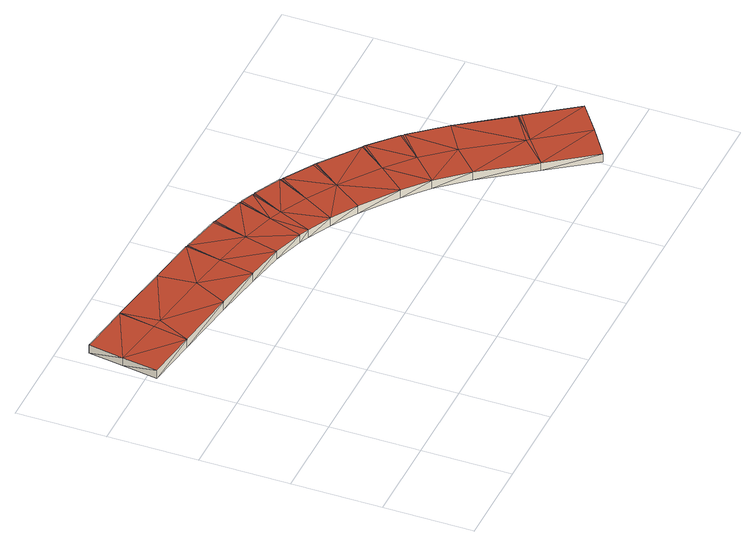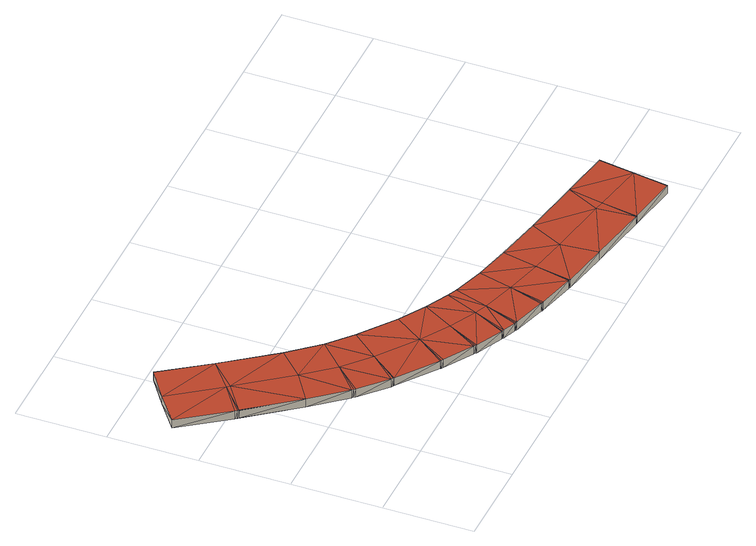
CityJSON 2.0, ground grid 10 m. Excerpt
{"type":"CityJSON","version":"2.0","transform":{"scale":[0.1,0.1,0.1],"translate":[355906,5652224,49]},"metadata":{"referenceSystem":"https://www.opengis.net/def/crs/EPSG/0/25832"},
"CityObjects":{
"building1":{"type":"Building","attributes":{"Geometrietyp2DReferenz":"2000","Gemeindeschluessel":"05315000","function":"53001_1800","roofType":"9999","measuredHeight":1},"geometry":[{"type":"MultiSurface","lod":"2","boundaries":[[[0,1,2]],[[1,3,2]],[[4,5,0]],[[5,1,0]],[[6,7,4]],[[7,5,4]],[[8,9,6]],[[9,7,6]],[[10,11,8]],[[11,9,8]],[[12,13,10]],[[13,11,10]],[[14,15,12]],[[15,13,12]],[[16,17,14]],[[17,15,14]],[[18,19,16]],[[19,17,16]],[[20,21,18]],[[21,19,18]],[[22,23,20]],[[23,21,20]],[[24,25,22]],[[25,23,22]],[[26,27,24]],[[27,25,24]],[[28,29,26]],[[29,27,26]],[[30,31,28]],[[31,29,28]],[[32,33,30]],[[33,31,30]],[[34,35,32]],[[35,33,32]],[[36,37,34]],[[37,35,34]],[[38,39,36]],[[39,37,36]],[[40,41,38]],[[41,39,38]],[[42,43,40]],[[43,41,40]],[[44,45,42]],[[45,43,42]],[[46,47,44]],[[47,45,44]],[[48,49,46]],[[49,47,46]],[[50,51,48]],[[51,49,48]],[[52,53,50]],[[53,51,50]],[[54,55,52]],[[55,53,52]],[[56,57,58]],[[58,59,54]],[[59,55,54]],[[57,59,58]],[[60,61,56]],[[61,57,56]],[[62,63,60]],[[63,61,60]],[[64,65,62]],[[65,63,62]],[[66,67,64]],[[67,65,64]],[[68,69,66]],[[69,67,66]],[[70,71,68]],[[71,69,68]],[[72,73,70]],[[73,71,70]],[[74,75,72]],[[75,73,72]],[[76,77,74]],[[77,75,74]],[[78,79,76]],[[79,77,76]],[[80,81,78]],[[81,79,78]],[[82,83,80]],[[83,81,80]],[[84,85,82]],[[85,83,82]],[[86,87,84]],[[87,85,84]],[[88,89,86]],[[89,87,86]],[[90,91,88]],[[91,89,88]],[[92,93,90]],[[93,91,90]],[[94,95,92]],[[95,93,92]],[[96,97,94]],[[97,95,94]],[[2,3,96]],[[3,97,96]],[[79,98,77]],[[77,98,99]],[[77,99,100]],[[77,100,75]],[[75,100,101]],[[75,101,73]],[[73,101,102]],[[102,101,61]],[[102,61,63]],[[73,102,69]],[[3,1,5]],[[3,5,103]],[[103,5,7]],[[103,7,104]],[[104,7,9]],[[104,9,105]],[[105,9,11]],[[105,11,106]],[[106,11,13]],[[106,13,15]],[[106,15,107]],[[107,15,17]],[[107,17,19]],[[107,19,21]],[[107,21,23]],[[107,23,108]],[[108,23,25]],[[108,25,27]],[[108,27,29]],[[108,29,109]],[[109,29,31]],[[109,31,33]],[[109,33,35]],[[109,35,110]],[[110,35,37]],[[110,37,39]],[[110,39,111]],[[111,39,41]],[[111,41,43]],[[111,43,45]],[[111,45,47]],[[111,47,98]],[[98,47,49]],[[98,49,51]],[[98,51,99]],[[99,51,53]],[[99,53,55]],[[99,55,59]],[[99,59,100]],[[100,59,57]],[[100,57,101]],[[101,57,61]],[[61,57,63]],[[63,57,65]],[[69,71,73]],[[63,65,102]],[[102,65,67]],[[102,67,69]],[[95,97,3]],[[95,3,103]],[[95,103,104]],[[95,104,93]],[[93,104,105]],[[93,105,91]],[[91,105,106]],[[91,106,89]],[[89,106,107]],[[89,107,87]],[[87,107,108]],[[87,108,85]],[[85,108,109]],[[85,109,83]],[[83,109,110]],[[83,110,111]],[[83,111,81]],[[81,111,79]],[[79,111,98]],[[2,4,0]],[[2,112,4]],[[112,6,4]],[[112,113,6]],[[113,8,6]],[[113,114,8]],[[114,10,8]],[[114,115,10]],[[115,12,10]],[[115,14,12]],[[115,116,14]],[[116,16,14]],[[116,18,16]],[[116,20,18]],[[116,22,20]],[[116,117,22]],[[117,24,22]],[[117,26,24]],[[117,28,26]],[[117,118,28]],[[118,30,28]],[[118,32,30]],[[118,34,32]],[[118,119,34]],[[119,36,34]],[[119,38,36]],[[119,120,38]],[[120,40,38]],[[120,42,40]],[[120,44,42]],[[120,46,44]],[[120,121,46]],[[121,48,46]],[[121,50,48]],[[122,58,54]],[[121,122,50]],[[122,52,50]],[[122,54,52]],[[122,123,58]],[[123,56,58]],[[123,124,56]],[[124,60,56]],[[60,62,56]],[[62,64,56]],[[62,125,64]],[[125,66,64]],[[125,68,66]],[[68,72,70]],[[94,2,96]],[[94,112,2]],[[94,113,112]],[[94,92,113]],[[92,114,113]],[[92,90,114]],[[90,115,114]],[[90,88,115]],[[88,116,115]],[[88,86,116]],[[86,117,116]],[[86,84,117]],[[84,118,117]],[[84,82,118]],[[82,119,118]],[[82,120,119]],[[82,80,120]],[[80,78,120]],[[78,121,120]],[[78,76,121]],[[76,122,121]],[[76,123,122]],[[76,74,123]],[[74,124,123]],[[74,72,124]],[[72,125,124]],[[125,60,124]],[[125,62,60]],[[72,68,125]]],"semantics":{"surfaces":[{"type":"WallSurface"},{"type":"GroundSurface"},{"type":"RoofSurface"}],"values":[0,0,0,0,0,0,0,0,0,0,0,0,0,0,0,0,0,0,0,0,0,0,0,0,0,0,0,0,0,0,0,0,0,0,0,0,0,0,0,0,0,0,0,0,0,0,0,0,0,0,0,0,0,0,0,0,0,0,0,0,0,0,0,0,0,0,0,0,0,0,0,0,0,0,0,0,0,0,0,0,0,0,0,0,0,0,0,0,0,0,0,0,0,0,0,0,0,0,1,1,1,1,1,1,1,1,1,1,1,1,1,1,1,1,1,1,1,1,1,1,1,1,1,1,1,1,1,1,1,1,1,1,1,1,1,1,1,1,1,1,1,1,1,1,1,1,1,1,1,1,1,1,1,1,1,1,1,1,1,1,1,1,1,1,1,1,1,1,1,1,1,1,1,1,1,2,2,2,2,2,2,2,2,2,2,2,2,2,2,2,2,2,2,2,2,2,2,2,2,2,2,2,2,2,2,2,2,2,2,2,2,2,2,2,2,2,2,2,2,2,2,2,2,2,2,2,2,2,2,2,2,2,2,2,2,2,2,2,2,2,2,2,2,2,2,2,2,2,2,2,2,2]}}]}
},
"vertices":[
[19,369,15],[19,369,5],[13,330,15],[13,330,5],[77,360,16],[77,360,6],[78,360,16],[78,360,6],[147,348,17],[147,348,7],[201,339,18],[201,339,8],[202,338,18],[202,338,8],[203,338,18],[203,338,8],[246,328,19],[246,328,9],[248,328,19],[248,328,9],[249,327,19],[249,327,9],[286,316,19],[286,316,9],[287,315,19],[287,315,9],[289,315,19],[289,315,9],[303,309,19],[303,309,9],[305,308,19],[305,308,9],[306,308,19],[306,308,9],[336,293,19],[336,293,9],[337,292,19],[337,292,9],[339,291,19],[339,291,9],[371,271,19],[371,271,9],[373,270,19],[373,270,9],[374,269,19],[374,269,9],[417,237,19],[417,237,9],[418,236,19],[418,236,9],[420,235,19],[420,235,9],[449,208,19],[449,208,9],[450,206,19],[450,206,9],[483,168,19],[483,168,9],[452,205,19],[452,205,9],[524,112,18],[524,112,8],[526,111,18],[526,111,8],[527,109,18],[527,109,8],[565,56,18],[565,56,8],[533,32,18],[533,32,8],[500,9,18],[500,9,8],[463,61,18],[463,61,8],[422,118,19],[422,118,9],[393,151,19],[393,151,9],[367,174,19],[367,174,9],[327,204,19],[327,204,9],[298,222,19],[298,222,9],[272,235,19],[272,235,9],[261,240,19],[261,240,9],[227,251,19],[227,251,9],[186,260,18],[186,260,8],[133,270,17],[133,270,7],[64,281,16],[64,281,6],[7,290,15],[7,290,5],[393,205,9],[422,179,9],[450,146,9],[491,89,8],[494,86,8],[71,320,6],[82,318,6],[151,307,7],[194,299,8],[237,289,9],[274,278,9],[288,272,9],[318,257,9],[350,237,9],[71,320,16],[82,318,16],[151,307,17],[194,299,18],[237,289,19],[274,278,19],[288,272,19],[318,257,19],[350,237,19],[393,205,19],[422,179,19],[450,146,19],[491,89,18],[494,86,18]
]}
